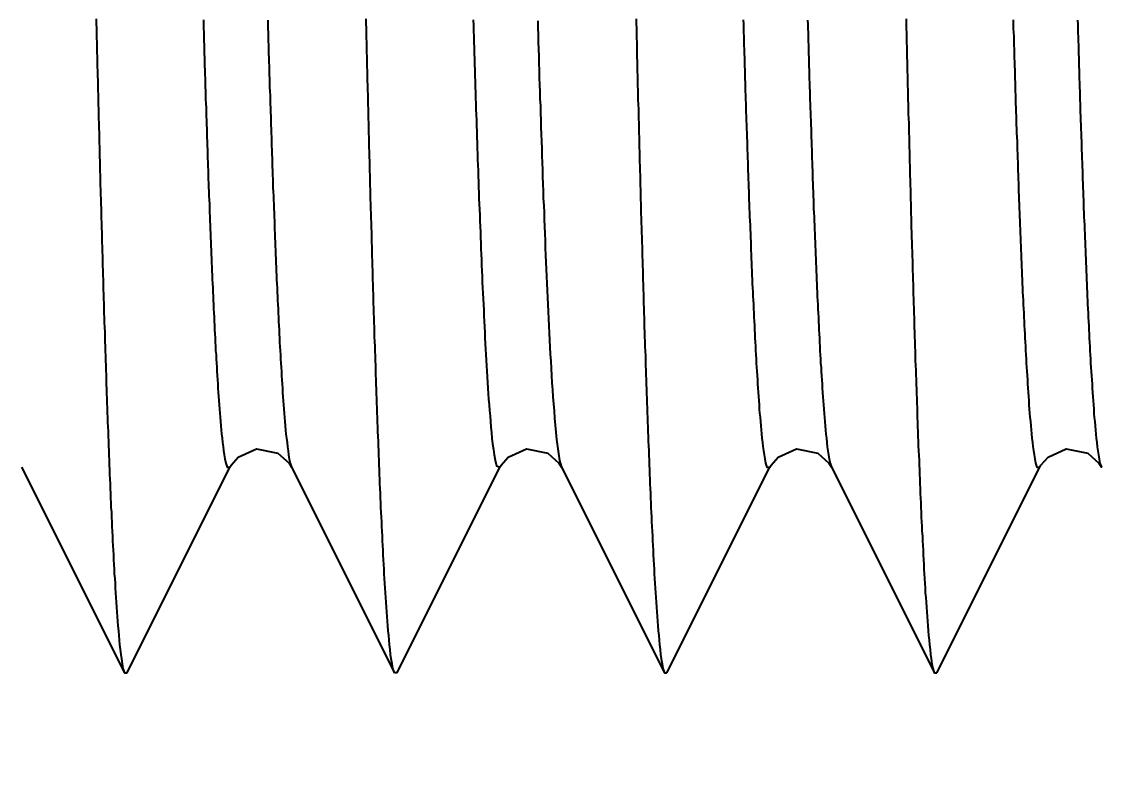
# Model space of a CAD drawing. Header units: millimetres. Extents: x 0 to 5600, y -67 to 2530.
# Drawn here: x 4039.32 to 4045.48, y 913.26 to 917.5 of the extents above; entities that cross this region are included whole.
import ezdxf

# ---------------------------------------------------------------- set-up
doc = ezdxf.new("R2010")
doc.units = ezdxf.units.MM
doc.layers.add('내부선 및 부속', color=4, linetype='Continuous')
doc.layers.add('치수선', color=7, linetype='Continuous')
doc.styles.add('____', font='')
doc.styles.get('____').set_extended_font_data('굴림')
doc.dimstyles.new('MSADIM', dxfattribs={"dimtxt": 33, "dimasz": 17, "dimexe": 10, "dimexo": 7.5, "dimgap": 10, "dimtad": 0, "dimtih": 1, "dimtoh": 1, "dimdec": 0, "dimzin": 1, "dimdsep": 46, "dimtxsty": '____', "dimcen": 11.25, "dimadec": 0, "dimazin": 0, "dimtfac": 1, "dimtdec": 0, "dimtix": 1, "dimtmove": 0, "dimatfit": 3, "dimfxl": 1, "dimtolj": 1, "dimtzin": 1, "dimarcsym": 0})

# ---------------------------------------------------------------- blocks, each defined once
blk = doc.blocks.new('*D9')
at = {"layer": '치수선', "color": 0, "linetype": 'Continuous', "lineweight": -2, "transparency": 16777216}
for p, q in [((3996.7135, 930.2003), (3945.8852, 930.2003)), ((3955.8852, 913.2003), (3955.8852, 820.5165)), ((3955.8852, 682.2003), (3955.8852, 774.884)), ((4073.7135, 665.2003), (3945.8852, 665.2003))]:
    blk.add_line(p, q, dxfattribs=at)
at = {"layer": '치수선', "color": 0, "linetype": 'Continuous', "transparency": 16777216}
for points in [[(3953.0519, 913.2003), (3958.7185, 913.2003), (3955.8852, 930.2003)], [(3953.0519, 682.2003), (3958.7185, 682.2003), (3955.8852, 665.2003)]]:
    blk.add_solid(points, dxfattribs=at)
at = {"layer": '치수선', "color": 0, "linetype": 'Continuous', "transparency": 16777216, "insert": (3955.8852, 797.7003), "char_height": 25, "attachment_point": 5, "style": '____'}
blk.add_mtext('\\A1;265', dxfattribs=at)
blk = doc.blocks.new('*D10')
at = {"layer": '치수선', "color": 0, "linetype": 'Continuous', "lineweight": -2, "transparency": 16777216}
for p, q in [((3996.7135, 930.2003), (3855.1804, 930.2003)), ((3865.1804, 913.2003), (3865.1804, 603.0331)), ((3865.1804, 247.2003), (3865.1804, 557.3674)), ((4163.7135, 230.2003), (3855.1804, 230.2003))]:
    blk.add_line(p, q, dxfattribs=at)
at = {"layer": '치수선', "color": 0, "linetype": 'Continuous', "transparency": 16777216}
for points in [[(3862.3471, 913.2003), (3868.0137, 913.2003), (3865.1804, 930.2003)], [(3862.3471, 247.2003), (3868.0137, 247.2003), (3865.1804, 230.2003)]]:
    blk.add_solid(points, dxfattribs=at)
at = {"layer": '치수선', "color": 0, "linetype": 'Continuous', "transparency": 16777216, "insert": (3865.1804, 580.2003), "char_height": 25, "attachment_point": 5, "style": '____'}
blk.add_mtext('\\A1;700', dxfattribs=at)

msp = doc.modelspace()

# ---------------------------------------------------------------- linework, layer by layer
at = {"layer": '내부선 및 부속', "linetype": 'Continuous'}
for p, q in [((4039.3229, 914.9559), (4039.9097, 913.7828)), ((4039.9243, 913.7828), (4040.5112, 914.9559)), ((4040.8627, 914.9559), (4041.4495, 913.7828)), ((4041.4642, 913.7828), (4042.051, 914.9559)), ((4042.4025, 914.9559), (4042.9894, 913.7828)), ((4043.004, 913.7828), (4043.5908, 914.9559)), ((4043.9423, 914.9559), (4044.5292, 913.7828)), ((4044.5438, 913.7828), (4045.1306, 914.9559)), ((4039.9097, 913.7828), (4039.9243, 913.7828)), ((4041.4642, 913.7828), (4041.4495, 913.7828)), ((4042.9894, 913.7828), (4043.004, 913.7828)), ((4044.5292, 913.7828), (4044.5438, 913.7828))]:
    msp.add_line(p, q, dxfattribs=at)
at = {"layer": '내부선 및 부속', "linetype": 'Continuous', "flags": 128}
for points in [[(4039.7488, 917.5115), (4039.7488, 917.4845), (4039.7498, 917.4575), (4039.7508, 917.4305), (4039.7508, 917.4035), (4039.7518, 917.3765), (4039.7528, 917.3495), (4039.7528, 917.3215), (4039.7538, 917.2945), (4039.7538, 917.2675), (4039.7548, 917.2405), (4039.7558, 917.2135), (4039.7558, 917.1865), (4039.7568, 917.1595), (4039.7578, 917.1325), (4039.7578, 917.1055), (4039.7588, 917.0785), (4039.7598, 917.0515), (4039.7598, 917.0245), (4039.7608, 916.9975), (4039.7618, 916.9705), (4039.7618, 916.9435), (4039.7628, 916.9165), (4039.7638, 916.8895), (4039.7648, 916.8625), (4039.7648, 916.8355), (4039.7658, 916.8075), (4039.7668, 916.7805), (4039.7668, 916.7535), (4039.7678, 916.7265), (4039.7688, 916.6995), (4039.7688, 916.6725), (4039.7688, 916.6725), (4039.7698, 916.6455), (4039.7708, 916.6185), (4039.7718, 916.5915), (4039.7718, 916.5645), (4039.7728, 916.5375), (4039.7738, 916.5105), (4039.7748, 916.4835), (4039.7748, 916.4565), (4039.7758, 916.4295), (4039.7768, 916.4025), (4039.7768, 916.3755), (4039.7778, 916.3485), (4039.7788, 916.3215), (4039.7798, 916.2945), (4039.7798, 916.2665), (4039.7808, 916.2395), (4039.7818, 916.2125), (4039.7828, 916.1855), (4039.7838, 916.1585), (4039.7838, 916.1315), (4039.7848, 916.1045), (4039.7858, 916.0775), (4039.7868, 916.0505), (4039.7878, 916.0235), (4039.7878, 915.9965), (4039.7888, 915.9695), (4039.7898, 915.9425), (4039.7908, 915.9155), (4039.7918, 915.8885), (4039.7918, 915.8615), (4039.7928, 915.8345), (4039.7938, 915.8075), (4039.7948, 915.7805), (4039.7958, 915.7535), (4039.7968, 915.7265), (4039.7968, 915.6995), (4039.7978, 915.6715), (4039.7988, 915.6445), (4039.7998, 915.6175), (4039.8008, 915.5905), (4039.8018, 915.5635), (4039.8028, 915.5365), (4039.8038, 915.5095), (4039.8048, 915.4825), (4039.8048, 915.4555), (4039.8058, 915.4285), (4039.8068, 915.4015), (4039.8078, 915.3745), (4039.8088, 915.3475), (4039.8098, 915.3205), (4039.8108, 915.2935), (4039.8118, 915.2665), (4039.8128, 915.2395), (4039.8138, 915.2125), (4039.8148, 915.1855), (4039.8158, 915.1585), (4039.8168, 915.1315), (4039.8178, 915.1045), (4039.8188, 915.0775), (4039.8198, 915.0495), (4039.8208, 915.0225), (4039.8218, 914.9955), (4039.8228, 914.9685), (4039.8238, 914.9415), (4039.8248, 914.9145), (4039.8268, 914.8875), (4039.8278, 914.8605), (4039.8288, 914.8335), (4039.8298, 914.8065), (4039.8308, 914.7795), (4039.8318, 914.7525), (4039.8328, 914.7255), (4039.8348, 914.6985), (4039.8358, 914.6715), (4039.8368, 914.6445), (4039.8378, 914.6175), (4039.8398, 914.5905), (4039.8408, 914.5635), (4039.8418, 914.5365), (4039.8438, 914.5095), (4039.8448, 914.4825), (4039.8468, 914.4555), (4039.8478, 914.4285), (4039.8488, 914.4015), (4039.8508, 914.3745), (4039.8518, 914.3475), (4039.8538, 914.3205), (4039.8558, 914.2935), (4039.8568, 914.2665), (4039.8588, 914.2395), (4039.8608, 914.2125), (4039.8618, 914.1855), (4039.8638, 914.1585), (4039.8658, 914.1315), (4039.8678, 914.1045), (4039.8698, 914.0775), (4039.8718, 914.0505), (4039.8748, 914.0235), (4039.8768, 913.9965), (4039.8788, 913.9695), (4039.8788, 913.9695), (4039.8818, 913.9425), (4039.8848, 913.9155), (4039.8888, 913.8885), (4039.8918, 913.8625), (4039.8958, 913.8355), (4039.9008, 913.8085), (4039.9098, 913.7825), (4039.9098, 913.7825)], [(4040.3598, 917.5055), (4040.3598, 917.4815), (4040.3608, 917.4575), (4040.3618, 917.4335), (4040.3618, 917.4105), (4040.3628, 917.3865), (4040.3638, 917.3625), (4040.3638, 917.3385), (4040.3648, 917.3145), (4040.3658, 917.2905), (4040.3668, 917.2665), (4040.3668, 917.2435), (4040.3678, 917.2195), (4040.3688, 917.1955), (4040.3698, 917.1715), (4040.3698, 917.1475), (4040.3708, 917.1235), (4040.3718, 917.0995), (4040.3728, 917.0765), (4040.3728, 917.0525), (4040.3738, 917.0285), (4040.3748, 917.0045), (4040.3758, 916.9805), (4040.3758, 916.9565), (4040.3768, 916.9325), (4040.3778, 916.9095), (4040.3788, 916.8855), (4040.3788, 916.8615), (4040.3798, 916.8375), (4040.3808, 916.8135), (4040.3808, 916.8135), (4040.3818, 916.7895), (4040.3828, 916.7655), (4040.3828, 916.7425), (4040.3838, 916.7185), (4040.3848, 916.6945), (4040.3858, 916.6705), (4040.3868, 916.6465), (4040.3878, 916.6225), (4040.3878, 916.5985), (4040.3888, 916.5755), (4040.3898, 916.5515), (4040.3908, 916.5275), (4040.3918, 916.5035), (4040.3928, 916.4795), (4040.3938, 916.4555), (4040.3948, 916.4325), (4040.3948, 916.4085), (4040.3958, 916.3845), (4040.3968, 916.3605), (4040.3978, 916.3365), (4040.3988, 916.3125), (4040.3998, 916.2885), (4040.4008, 916.2655), (4040.4018, 916.2415), (4040.4028, 916.2175), (4040.4038, 916.1935), (4040.4048, 916.1695), (4040.4058, 916.1455), (4040.4068, 916.1215), (4040.4078, 916.0985), (4040.4088, 916.0745), (4040.4098, 916.0505), (4040.4108, 916.0265), (4040.4118, 916.0025), (4040.4128, 915.9785), (4040.4138, 915.9555), (4040.4148, 915.9315), (4040.4158, 915.9075), (4040.4168, 915.8835), (4040.4178, 915.8595), (4040.4198, 915.8355), (4040.4208, 915.8115), (4040.4218, 915.7885), (4040.4228, 915.7645), (4040.4238, 915.7405), (4040.4248, 915.7165), (4040.4268, 915.6925), (4040.4278, 915.6685), (4040.4288, 915.6455), (4040.4298, 915.6215), (4040.4318, 915.5975), (4040.4328, 915.5735), (4040.4338, 915.5495), (4040.4358, 915.5255), (4040.4368, 915.5025), (4040.4388, 915.4785), (4040.4398, 915.4545), (4040.4418, 915.4305), (4040.4428, 915.4065), (4040.4448, 915.3835), (4040.4458, 915.3595), (4040.4478, 915.3355), (4040.4498, 915.3115), (4040.4518, 915.2875), (4040.4538, 915.2645), (4040.4548, 915.2405), (4040.4568, 915.2165), (4040.4598, 915.1925), (4040.4618, 915.1685), (4040.4638, 915.1455), (4040.4668, 915.1215), (4040.4688, 915.0975), (4040.4718, 915.0735), (4040.4748, 915.0505), (4040.4788, 915.0265), (4040.4828, 915.0035), (4040.4878, 914.9795), (4040.4948, 914.9565), (4040.5108, 914.9555), (4040.5108, 914.9555)], [(4040.7268, 917.5045), (4040.7278, 917.4805), (4040.7278, 917.4565), (4040.7288, 917.4325), (4040.7298, 917.4085), (4040.7298, 917.3845), (4040.7308, 917.3615), (4040.7318, 917.3375), (4040.7318, 917.3135), (4040.7328, 917.2895), (4040.7338, 917.2655), (4040.7348, 917.2415), (4040.7348, 917.2175), (4040.7358, 917.1945), (4040.7368, 917.1705), (4040.7378, 917.1465), (4040.7378, 917.1225), (4040.7388, 917.0985), (4040.7398, 917.0745), (4040.7408, 917.0505), (4040.7408, 917.0275), (4040.7418, 917.0035), (4040.7428, 916.9795), (4040.7438, 916.9555), (4040.7438, 916.9315), (4040.7448, 916.9075), (4040.7458, 916.8835), (4040.7468, 916.8605), (4040.7478, 916.8365), (4040.7478, 916.8365), (4040.7478, 916.8125), (4040.7488, 916.7885), (4040.7498, 916.7645), (4040.7508, 916.7405), (4040.7518, 916.7165), (4040.7518, 916.6935), (4040.7528, 916.6695), (4040.7538, 916.6455), (4040.7548, 916.6215), (4040.7558, 916.5975), (4040.7568, 916.5735), (4040.7568, 916.5495), (4040.7578, 916.5265), (4040.7588, 916.5025), (4040.7598, 916.4785), (4040.7608, 916.4545), (4040.7618, 916.4305), (4040.7628, 916.4065), (4040.7638, 916.3835), (4040.7648, 916.3595), (4040.7648, 916.3355), (4040.7658, 916.3115), (4040.7668, 916.2875), (4040.7678, 916.2635), (4040.7688, 916.2395), (4040.7698, 916.2165), (4040.7708, 916.1925), (4040.7718, 916.1685), (4040.7728, 916.1445), (4040.7738, 916.1205), (4040.7748, 916.0965), (4040.7758, 916.0725), (4040.7768, 916.0495), (4040.7778, 916.0255), (4040.7788, 916.0015), (4040.7798, 915.9775), (4040.7808, 915.9535), (4040.7818, 915.9295), (4040.7828, 915.9065), (4040.7848, 915.8825), (4040.7858, 915.8585), (4040.7868, 915.8345), (4040.7878, 915.8105), (4040.7888, 915.7865), (4040.7898, 915.7635), (4040.7918, 915.7395), (4040.7928, 915.7155), (4040.7938, 915.6915), (4040.7948, 915.6675), (4040.7958, 915.6435), (4040.7978, 915.6195), (4040.7988, 915.5965), (4040.7998, 915.5725), (4040.8018, 915.5485), (4040.8028, 915.5245), (4040.8048, 915.5005), (4040.8058, 915.4775), (4040.8078, 915.4535), (4040.8088, 915.4295), (4040.8108, 915.4055), (4040.8118, 915.3815), (4040.8138, 915.3575), (4040.8158, 915.3345), (4040.8168, 915.3105), (4040.8188, 915.2865), (4040.8208, 915.2625), (4040.8228, 915.2385), (4040.8248, 915.2155), (4040.8268, 915.1915), (4040.8288, 915.1675), (4040.8308, 915.1435), (4040.8338, 915.1205), (4040.8368, 915.0965), (4040.8388, 915.0725), (4040.8428, 915.0495), (4040.8458, 915.0255), (4040.8498, 915.0015), (4040.8548, 914.9785), (4040.8628, 914.9555), (4040.8628, 914.9555)], [(4041.4498, 913.7825), (4041.4408, 913.8085), (4041.4358, 913.8355), (4041.4318, 913.8625), (4041.4278, 913.8885), (4041.4248, 913.9155), (4041.4218, 913.9425), (4041.4188, 913.9695), (4041.4168, 913.9965), (4041.4138, 914.0235), (4041.4118, 914.0505), (4041.4098, 914.0775), (4041.4078, 914.1045), (4041.4058, 914.1315), (4041.4038, 914.1585), (4041.4018, 914.1855), (4041.3998, 914.2125), (4041.3988, 914.2395), (4041.3968, 914.2665), (4041.3948, 914.2935), (4041.3938, 914.3205), (4041.3918, 914.3475), (4041.3908, 914.3745), (4041.3888, 914.4015), (4041.3878, 914.4285), (4041.3858, 914.4555), (4041.3848, 914.4825), (4041.3838, 914.5095), (4041.3818, 914.5365), (4041.3808, 914.5635), (4041.3798, 914.5905), (4041.3778, 914.6175), (4041.3768, 914.6445), (4041.3758, 914.6715), (4041.3748, 914.6985), (4041.3728, 914.7255), (4041.3718, 914.7525), (4041.3708, 914.7795), (4041.3698, 914.8065), (4041.3688, 914.8335), (4041.3668, 914.8605), (4041.3658, 914.8875), (4041.3648, 914.9145), (4041.3638, 914.9415), (4041.3628, 914.9685), (4041.3618, 914.9955), (4041.3608, 915.0225), (4041.3598, 915.0495), (4041.3588, 915.0775), (4041.3578, 915.1045), (4041.3568, 915.1315), (4041.3558, 915.1585), (4041.3548, 915.1855), (4041.3538, 915.2125), (4041.3528, 915.2395), (4041.3518, 915.2665), (4041.3508, 915.2935), (4041.3498, 915.3205), (4041.3488, 915.3475), (4041.3478, 915.3745), (4041.3468, 915.4015), (4041.3458, 915.4285), (4041.3448, 915.4555), (4041.3438, 915.4825), (4041.3428, 915.5095), (4041.3428, 915.5365), (4041.3418, 915.5635), (4041.3408, 915.5905), (4041.3398, 915.6175), (4041.3388, 915.6445), (4041.3378, 915.6715), (4041.3368, 915.6995), (4041.3358, 915.7265), (4041.3358, 915.7535), (4041.3348, 915.7805), (4041.3338, 915.8075), (4041.3328, 915.8345), (4041.3318, 915.8615), (4041.3308, 915.8885), (4041.3308, 915.9155), (4041.3298, 915.9425), (4041.3288, 915.9695), (4041.3278, 915.9965), (4041.3268, 916.0235), (4041.3268, 916.0505), (4041.3258, 916.0775), (4041.3248, 916.1045), (4041.3238, 916.1315), (4041.3228, 916.1585), (4041.3228, 916.1855), (4041.3218, 916.2125), (4041.3208, 916.2395), (4041.3198, 916.2665), (4041.3198, 916.2945), (4041.3188, 916.3215), (4041.3178, 916.3485), (4041.3168, 916.3755), (4041.3168, 916.4025), (4041.3158, 916.4295), (4041.3148, 916.4565), (4041.3138, 916.4835), (4041.3138, 916.4835), (4041.3138, 916.5105), (4041.3128, 916.5375), (4041.3118, 916.5645), (4041.3108, 916.5915), (4041.3108, 916.6185), (4041.3098, 916.6455), (4041.3088, 916.6725), (4041.3088, 916.6995), (4041.3078, 916.7265), (4041.3068, 916.7535), (4041.3058, 916.7805), (4041.3058, 916.8075), (4041.3048, 916.8355), (4041.3038, 916.8625), (4041.3038, 916.8895), (4041.3028, 916.9165), (4041.3018, 916.9435), (4041.3018, 916.9705), (4041.3008, 916.9975), (4041.2998, 917.0245), (4041.2998, 917.0515), (4041.2988, 917.0785), (4041.2978, 917.1055), (4041.2978, 917.1325), (4041.2968, 917.1595), (4041.2958, 917.1865), (4041.2958, 917.2135), (4041.2948, 917.2405), (4041.2938, 917.2675), (4041.2938, 917.2945), (4041.2928, 917.3215), (4041.2918, 917.3495), (4041.2918, 917.3765), (4041.2908, 917.4035), (4041.2898, 917.4305), (4041.2898, 917.4575), (4041.2888, 917.4845), (4041.2878, 917.5115)], [(4041.8988, 917.5055), (4041.8998, 917.4735), (4041.9008, 917.4425), (4041.9018, 917.4105), (4041.9028, 917.3785), (4041.9038, 917.3465), (4041.9048, 917.3145), (4041.9058, 917.2825), (4041.9068, 917.2515), (4041.9078, 917.2195), (4041.9088, 917.1875), (4041.9098, 917.1555), (4041.9108, 917.1235), (4041.9118, 917.0925), (4041.9128, 917.0605), (4041.9138, 917.0285), (4041.9148, 916.9965), (4041.9158, 916.9645), (4041.9168, 916.9335), (4041.9178, 916.9015), (4041.9188, 916.8695), (4041.9198, 916.8375), (4041.9208, 916.8055), (4041.9218, 916.7735), (4041.9228, 916.7425), (4041.9238, 916.7105), (4041.9248, 916.6785), (4041.9268, 916.6465), (4041.9278, 916.6145), (4041.9288, 916.5835), (4041.9298, 916.5515), (4041.9308, 916.5195), (4041.9318, 916.4875), (4041.9328, 916.4555), (4041.9348, 916.4245), (4041.9358, 916.3925), (4041.9368, 916.3605), (4041.9378, 916.3285), (4041.9398, 916.2965), (4041.9408, 916.2655), (4041.9418, 916.2335), (4041.9428, 916.2015), (4041.9448, 916.1695), (4041.9458, 916.1375), (4041.9468, 916.1065), (4041.9488, 916.0745), (4041.9498, 916.0425), (4041.9508, 916.0105), (4041.9528, 915.9785), (4041.9538, 915.9475), (4041.9558, 915.9155), (4041.9568, 915.8835), (4041.9588, 915.8515), (4041.9598, 915.8195), (4041.9618, 915.7885), (4041.9628, 915.7565), (4041.9648, 915.7245), (4041.9658, 915.6925), (4041.9678, 915.6605), (4041.9698, 915.6295), (4041.9718, 915.5975), (4041.9728, 915.5655), (4041.9748, 915.5335), (4041.9768, 915.5025), (4041.9788, 915.4705), (4041.9808, 915.4385), (4041.9828, 915.4065), (4041.9848, 915.3745), (4041.9868, 915.3435), (4041.9898, 915.3115), (4041.9918, 915.2795), (4041.9948, 915.2485), (4041.9968, 915.2165), (4041.9998, 915.1845), (4042.0028, 915.1525), (4042.0058, 915.1215), (4042.0098, 915.0895), (4042.0138, 915.0575), (4042.0178, 915.0265), (4042.0238, 914.9955), (4042.0318, 914.9645), (4042.0508, 914.9555), (4042.0508, 914.9555)], [(4042.2668, 917.5015), (4042.2678, 917.4605), (4042.2688, 917.4205), (4042.2698, 917.3795), (4042.2718, 917.3395), (4042.2728, 917.2985), (4042.2738, 917.2585), (4042.2748, 917.2175), (4042.2758, 917.1775), (4042.2778, 917.1365), (4042.2788, 917.0965), (4042.2798, 917.0555), (4042.2818, 917.0155), (4042.2828, 916.9745), (4042.2838, 916.9345), (4042.2848, 916.8945), (4042.2868, 916.8535), (4042.2878, 916.8135), (4042.2898, 916.7725), (4042.2908, 916.7325), (4042.2918, 916.6915), (4042.2938, 916.6515), (4042.2948, 916.6105), (4042.2968, 916.5705), (4042.2978, 916.5295), (4042.2988, 916.4895), (4042.3008, 916.4485), (4042.3028, 916.4085), (4042.3038, 916.3675), (4042.3058, 916.3275), (4042.3068, 916.2875), (4042.3088, 916.2465), (4042.3098, 916.2065), (4042.3118, 916.1655), (4042.3138, 916.1255), (4042.3148, 916.0845), (4042.3168, 916.0445), (4042.3188, 916.0035), (4042.3208, 915.9635), (4042.3228, 915.9235), (4042.3238, 915.8825), (4042.3258, 915.8425), (4042.3278, 915.8015), (4042.3298, 915.7615), (4042.3318, 915.7205), (4042.3338, 915.6805), (4042.3368, 915.6395), (4042.3388, 915.5995), (4042.3408, 915.5595), (4042.3428, 915.5185), (4042.3458, 915.4785), (4042.3478, 915.4375), (4042.3508, 915.3975), (4042.3538, 915.3575), (4042.3568, 915.3165), (4042.3598, 915.2765), (4042.3628, 915.2355), (4042.3658, 915.1955), (4042.3698, 915.1555), (4042.3738, 915.1145), (4042.3788, 915.0745), (4042.3788, 915.0745), (4042.3848, 915.0345), (4042.3908, 914.9945), (4042.4028, 914.9555), (4042.4028, 914.9555)], [(4042.8278, 917.5115), (4042.8288, 917.4845), (4042.8298, 917.4575), (4042.8298, 917.4305), (4042.8308, 917.4035), (4042.8318, 917.3765), (4042.8318, 917.3495), (4042.8328, 917.3215), (4042.8328, 917.2945), (4042.8338, 917.2675), (4042.8348, 917.2405), (4042.8348, 917.2135), (4042.8358, 917.1865), (4042.8368, 917.1595), (4042.8368, 917.1325), (4042.8378, 917.1055), (4042.8388, 917.0785), (4042.8388, 917.0515), (4042.8398, 917.0245), (4042.8408, 916.9975), (4042.8408, 916.9705), (4042.8418, 916.9435), (4042.8428, 916.9165), (4042.8438, 916.8895), (4042.8438, 916.8625), (4042.8448, 916.8355), (4042.8458, 916.8075), (4042.8458, 916.7805), (4042.8468, 916.7535), (4042.8478, 916.7265), (4042.8478, 916.6995), (4042.8488, 916.6725), (4042.8488, 916.6725), (4042.8498, 916.6455), (4042.8508, 916.6185), (4042.8508, 916.5915), (4042.8518, 916.5645), (4042.8528, 916.5375), (4042.8528, 916.5105), (4042.8538, 916.4835), (4042.8548, 916.4565), (4042.8558, 916.4295), (4042.8558, 916.4025), (4042.8568, 916.3755), (4042.8578, 916.3485), (4042.8588, 916.3215), (4042.8588, 916.2945), (4042.8598, 916.2665), (4042.8608, 916.2395), (4042.8618, 916.2125), (4042.8618, 916.1855), (4042.8628, 916.1585), (4042.8638, 916.1315), (4042.8648, 916.1045), (4042.8658, 916.0775), (4042.8658, 916.0505), (4042.8668, 916.0235), (4042.8678, 915.9965), (4042.8688, 915.9695), (4042.8698, 915.9425), (4042.8698, 915.9155), (4042.8708, 915.8885), (4042.8718, 915.8615), (4042.8728, 915.8345), (4042.8738, 915.8075), (4042.8748, 915.7805), (4042.8748, 915.7535), (4042.8758, 915.7265), (4042.8768, 915.6995), (4042.8778, 915.6715), (4042.8788, 915.6445), (4042.8798, 915.6175), (4042.8808, 915.5905), (4042.8808, 915.5635), (4042.8818, 915.5365), (4042.8828, 915.5095), (4042.8838, 915.4825), (4042.8848, 915.4555), (4042.8858, 915.4285), (4042.8868, 915.4015), (4042.8878, 915.3745), (4042.8888, 915.3475), (4042.8898, 915.3205), (4042.8908, 915.2935), (4042.8918, 915.2665), (4042.8928, 915.2395), (4042.8938, 915.2125), (4042.8948, 915.1855), (4042.8958, 915.1585), (4042.8968, 915.1315), (4042.8978, 915.1045), (4042.8988, 915.0775), (4042.8998, 915.0495), (4042.9008, 915.0225), (4042.9018, 914.9955), (4042.9028, 914.9685), (4042.9038, 914.9415), (4042.9048, 914.9145), (4042.9058, 914.8875), (4042.9068, 914.8605), (4042.9078, 914.8335), (4042.9098, 914.8065), (4042.9108, 914.7795), (4042.9118, 914.7525), (4042.9128, 914.7255), (4042.9138, 914.6985), (4042.9158, 914.6715), (4042.9168, 914.6445), (4042.9178, 914.6175), (4042.9188, 914.5905), (4042.9208, 914.5635), (4042.9218, 914.5365), (4042.9228, 914.5095), (4042.9248, 914.4825), (4042.9258, 914.4555), (4042.9278, 914.4285), (4042.9288, 914.4015), (4042.9308, 914.3745), (4042.9318, 914.3475), (4042.9338, 914.3205), (4042.9348, 914.2935), (4042.9368, 914.2665), (4042.9388, 914.2395), (4042.9398, 914.2125), (4042.9418, 914.1855), (4042.9438, 914.1585), (4042.9458, 914.1315), (4042.9478, 914.1045), (4042.9498, 914.0775), (4042.9518, 914.0505), (4042.9538, 914.0235), (4042.9568, 913.9965), (4042.9588, 913.9695), (4042.9588, 913.9695), (4042.9618, 913.9425), (4042.9648, 913.9155), (4042.9678, 913.8885), (4042.9718, 913.8625), (4042.9758, 913.8355), (4042.9808, 913.8085), (4042.9898, 913.7825), (4042.9898, 913.7825)], [(4043.4388, 917.5055), (4043.4398, 917.4815), (4043.4408, 917.4575), (4043.4408, 917.4335), (4043.4418, 917.4105), (4043.4428, 917.3865), (4043.4428, 917.3625), (4043.4438, 917.3385), (4043.4448, 917.3145), (4043.4458, 917.2905), (4043.4458, 917.2665), (4043.4468, 917.2435), (4043.4478, 917.2195), (4043.4478, 917.1955), (4043.4488, 917.1715), (4043.4498, 917.1475), (4043.4508, 917.1235), (4043.4508, 917.0995), (4043.4518, 917.0765), (4043.4528, 917.0525), (4043.4538, 917.0285), (4043.4538, 917.0045), (4043.4548, 916.9805), (4043.4558, 916.9565), (4043.4568, 916.9325), (4043.4578, 916.9095), (4043.4578, 916.8855), (4043.4588, 916.8615), (4043.4598, 916.8375), (4043.4608, 916.8135), (4043.4608, 916.8135), (4043.4608, 916.7895), (4043.4618, 916.7655), (4043.4628, 916.7425), (4043.4638, 916.7185), (4043.4648, 916.6945), (4043.4658, 916.6705), (4043.4658, 916.6465), (4043.4668, 916.6225), (4043.4678, 916.5985), (4043.4688, 916.5755), (4043.4698, 916.5515), (4043.4708, 916.5275), (4043.4718, 916.5035), (4043.4718, 916.4795), (4043.4728, 916.4555), (4043.4738, 916.4315), (4043.4748, 916.4085), (4043.4758, 916.3845), (4043.4768, 916.3605), (4043.4778, 916.3365), (4043.4788, 916.3125), (4043.4798, 916.2885), (4043.4808, 916.2655), (4043.4818, 916.2415), (4043.4818, 916.2175), (4043.4828, 916.1935), (4043.4838, 916.1695), (4043.4848, 916.1455), (4043.4858, 916.1215), (4043.4868, 916.0985), (4043.4878, 916.0745), (4043.4888, 916.0505), (4043.4898, 916.0265), (4043.4908, 916.0025), (4043.4928, 915.9785), (4043.4938, 915.9555), (4043.4948, 915.9315), (4043.4958, 915.9075), (4043.4968, 915.8835), (4043.4978, 915.8595), (4043.4988, 915.8355), (4043.4998, 915.8115), (4043.5008, 915.7885), (4043.5028, 915.7645), (4043.5038, 915.7405), (4043.5048, 915.7165), (4043.5058, 915.6925), (4043.5078, 915.6685), (4043.5088, 915.6455), (4043.5098, 915.6215), (4043.5108, 915.5975), (4043.5128, 915.5735), (4043.5138, 915.5495), (4043.5148, 915.5255), (4043.5168, 915.5025), (4043.5178, 915.4785), (4043.5198, 915.4545), (4043.5208, 915.4305), (4043.5228, 915.4065), (4043.5248, 915.3835), (4043.5258, 915.3595), (4043.5278, 915.3355), (4043.5298, 915.3115), (4043.5308, 915.2875), (4043.5328, 915.2645), (4043.5348, 915.2405), (4043.5368, 915.2165), (4043.5388, 915.1925), (4043.5408, 915.1685), (4043.5438, 915.1455), (4043.5458, 915.1215), (4043.5488, 915.0975), (4043.5518, 915.0735), (4043.5548, 915.0505), (4043.5578, 915.0265), (4043.5618, 915.0035), (4043.5668, 914.9795), (4043.5738, 914.9565), (4043.5908, 914.9555), (4043.5908, 914.9555)], [(4043.8058, 917.5045), (4043.8068, 917.4805), (4043.8078, 917.4565), (4043.8088, 917.4325), (4043.8088, 917.4085), (4043.8098, 917.3845), (4043.8108, 917.3615), (4043.8108, 917.3375), (4043.8118, 917.3135), (4043.8128, 917.2895), (4043.8138, 917.2655), (4043.8138, 917.2415), (4043.8148, 917.2175), (4043.8158, 917.1945), (4043.8158, 917.1705), (4043.8168, 917.1465), (4043.8178, 917.1225), (4043.8188, 917.0985), (4043.8188, 917.0745), (4043.8198, 917.0505), (4043.8208, 917.0275), (4043.8218, 917.0035), (4043.8228, 916.9795), (4043.8228, 916.9555), (4043.8238, 916.9315), (4043.8248, 916.9075), (4043.8258, 916.8835), (4043.8258, 916.8605), (4043.8268, 916.8365), (4043.8268, 916.8365), (4043.8278, 916.8125), (4043.8288, 916.7885), (4043.8298, 916.7645), (4043.8298, 916.7405), (4043.8308, 916.7165), (4043.8318, 916.6935), (4043.8328, 916.6695), (4043.8338, 916.6455), (4043.8348, 916.6215), (4043.8348, 916.5975), (4043.8358, 916.5735), (4043.8368, 916.5495), (4043.8378, 916.5265), (4043.8388, 916.5025), (4043.8398, 916.4785), (4043.8408, 916.4545), (4043.8408, 916.4305), (4043.8418, 916.4065), (4043.8428, 916.3825), (4043.8438, 916.3595), (4043.8448, 916.3355), (4043.8458, 916.3115), (4043.8468, 916.2875), (4043.8478, 916.2635), (4043.8488, 916.2395), (4043.8498, 916.2165), (4043.8508, 916.1925), (4043.8518, 916.1685), (4043.8528, 916.1445), (4043.8538, 916.1205), (4043.8548, 916.0965), (4043.8558, 916.0725), (4043.8568, 916.0495), (4043.8578, 916.0255), (4043.8588, 916.0015), (4043.8598, 915.9775), (4043.8608, 915.9535), (4043.8618, 915.9295), (4043.8628, 915.9065), (4043.8638, 915.8825), (4043.8648, 915.8585), (4043.8658, 915.8345), (4043.8678, 915.8105), (4043.8688, 915.7865), (4043.8698, 915.7625), (4043.8708, 915.7395), (4043.8718, 915.7155), (4043.8738, 915.6915), (4043.8748, 915.6675), (4043.8758, 915.6435), (4043.8768, 915.6195), (4043.8788, 915.5965), (4043.8798, 915.5725), (4043.8808, 915.5485), (4043.8828, 915.5245), (4043.8838, 915.5005), (4043.8858, 915.4765), (4043.8868, 915.4535), (4043.8888, 915.4295), (4043.8898, 915.4055), (4043.8918, 915.3815), (4043.8928, 915.3575), (4043.8948, 915.3345), (4043.8968, 915.3105), (4043.8988, 915.2865), (4043.9008, 915.2625), (4043.9028, 915.2385), (4043.9048, 915.2155), (4043.9068, 915.1915), (4043.9088, 915.1675), (4043.9108, 915.1435), (4043.9138, 915.1205), (4043.9158, 915.0965), (4043.9188, 915.0725), (4043.9218, 915.0495), (4043.9258, 915.0255), (4043.9298, 915.0015), (4043.9348, 914.9785), (4043.9428, 914.9555), (4043.9428, 914.9555)], [(4044.3678, 917.5115), (4044.3688, 917.4845), (4044.3688, 917.4575), (4044.3698, 917.4305), (4044.3708, 917.4035), (4044.3708, 917.3765), (4044.3718, 917.3495), (4044.3728, 917.3215), (4044.3728, 917.2945), (4044.3738, 917.2675), (4044.3748, 917.2405), (4044.3748, 917.2135), (4044.3758, 917.1865), (4044.3768, 917.1595), (4044.3768, 917.1325), (4044.3778, 917.1055), (4044.3788, 917.0785), (4044.3788, 917.0515), (4044.3798, 917.0245), (4044.3808, 916.9975), (4044.3808, 916.9705), (4044.3818, 916.9435), (4044.3828, 916.9165), (4044.3828, 916.8895), (4044.3838, 916.8625), (4044.3848, 916.8355), (4044.3848, 916.8075), (4044.3858, 916.7805), (4044.3868, 916.7535), (4044.3878, 916.7265), (4044.3878, 916.6995), (4044.3888, 916.6725), (4044.3888, 916.6725), (4044.3898, 916.6455), (4044.3898, 916.6185), (4044.3908, 916.5915), (4044.3918, 916.5645), (4044.3928, 916.5375), (4044.3928, 916.5105), (4044.3938, 916.4835), (4044.3948, 916.4565), (4044.3948, 916.4295), (4044.3958, 916.4025), (4044.3968, 916.3755), (4044.3978, 916.3485), (4044.3978, 916.3215), (4044.3988, 916.2945), (4044.3998, 916.2665), (4044.4008, 916.2395), (4044.4008, 916.2125), (4044.4018, 916.1855), (4044.4028, 916.1585), (4044.4038, 916.1315), (4044.4048, 916.1045), (4044.4048, 916.0775), (4044.4058, 916.0505), (4044.4068, 916.0235), (4044.4078, 915.9965), (4044.4088, 915.9695), (4044.4088, 915.9425), (4044.4098, 915.9155), (4044.4108, 915.8885), (4044.4118, 915.8615), (4044.4128, 915.8345), (4044.4138, 915.8075), (4044.4138, 915.7805), (4044.4148, 915.7535), (4044.4158, 915.7265), (4044.4168, 915.6995), (4044.4178, 915.6715), (4044.4188, 915.6445), (4044.4198, 915.6175), (4044.4198, 915.5905), (4044.4208, 915.5635), (4044.4218, 915.5365), (4044.4228, 915.5095), (4044.4238, 915.4825), (4044.4248, 915.4555), (4044.4258, 915.4285), (4044.4268, 915.4015), (4044.4278, 915.3745), (4044.4288, 915.3475), (4044.4298, 915.3205), (4044.4308, 915.2935), (4044.4318, 915.2665), (4044.4318, 915.2395), (4044.4328, 915.2125), (4044.4338, 915.1855), (4044.4348, 915.1585), (4044.4358, 915.1315), (4044.4368, 915.1045), (4044.4378, 915.0775), (4044.4398, 915.0495), (4044.4408, 915.0225), (4044.4418, 914.9955), (4044.4428, 914.9685), (4044.4438, 914.9415), (4044.4448, 914.9145), (4044.4458, 914.8875), (4044.4468, 914.8605), (4044.4478, 914.8335), (4044.4488, 914.8065), (4044.4508, 914.7795), (4044.4518, 914.7525), (4044.4528, 914.7255), (4044.4538, 914.6985), (4044.4548, 914.6715), (4044.4568, 914.6445), (4044.4578, 914.6175), (4044.4588, 914.5905), (4044.4608, 914.5635), (4044.4618, 914.5365), (4044.4628, 914.5095), (4044.4648, 914.4825), (4044.4658, 914.4555), (4044.4668, 914.4285), (4044.4688, 914.4015), (4044.4698, 914.3745), (4044.4718, 914.3475), (4044.4728, 914.3205), (4044.4748, 914.2935), (4044.4768, 914.2665), (4044.4778, 914.2395), (4044.4798, 914.2125), (4044.4818, 914.1855), (4044.4838, 914.1585), (4044.4858, 914.1315), (4044.4878, 914.1045), (4044.4898, 914.0775), (4044.4918, 914.0505), (4044.4938, 914.0235), (4044.4958, 913.9965), (4044.4988, 913.9695), (4044.4988, 913.9695), (4044.5018, 913.9425), (4044.5048, 913.9155), (4044.5078, 913.8885), (4044.5118, 913.8625), (4044.5158, 913.8355), (4044.5208, 913.8085), (4044.5288, 913.7825), (4044.5288, 913.7825)], [(4044.9788, 917.5055), (4044.9798, 917.4815), (4044.9798, 917.4575), (4044.9808, 917.4335), (4044.9818, 917.4105), (4044.9828, 917.3865), (4044.9828, 917.3625), (4044.9838, 917.3385), (4044.9848, 917.3145), (4044.9848, 917.2905), (4044.9858, 917.2665), (4044.9868, 917.2435), (4044.9878, 917.2195), (4044.9878, 917.1955), (4044.9888, 917.1715), (4044.9898, 917.1475), (4044.9898, 917.1235), (4044.9908, 917.0995), (4044.9918, 917.0765), (4044.9928, 917.0525), (4044.9928, 917.0285), (4044.9938, 917.0045), (4044.9948, 916.9805), (4044.9958, 916.9565), (4044.9968, 916.9325), (4044.9968, 916.9095), (4044.9978, 916.8855), (4044.9988, 916.8615), (4044.9998, 916.8375), (4045.0008, 916.8135), (4045.0008, 916.8135), (4045.0008, 916.7895), (4045.0018, 916.7655), (4045.0028, 916.7425), (4045.0038, 916.7185), (4045.0048, 916.6945), (4045.0048, 916.6705), (4045.0058, 916.6465), (4045.0068, 916.6225), (4045.0078, 916.5985), (4045.0088, 916.5755), (4045.0098, 916.5515), (4045.0098, 916.5275), (4045.0108, 916.5035), (4045.0118, 916.4795), (4045.0128, 916.4555), (4045.0138, 916.4315), (4045.0148, 916.4085), (4045.0158, 916.3845), (4045.0168, 916.3605), (4045.0178, 916.3365), (4045.0188, 916.3125), (4045.0188, 916.2885), (4045.0198, 916.2655), (4045.0208, 916.2415), (4045.0218, 916.2175), (4045.0228, 916.1935), (4045.0238, 916.1695), (4045.0248, 916.1455), (4045.0258, 916.1215), (4045.0268, 916.0985), (4045.0278, 916.0745), (4045.0288, 916.0505), (4045.0298, 916.0265), (4045.0308, 916.0025), (4045.0318, 915.9785), (4045.0328, 915.9555), (4045.0348, 915.9315), (4045.0358, 915.9075), (4045.0368, 915.8835), (4045.0378, 915.8595), (4045.0388, 915.8355), (4045.0398, 915.8115), (4045.0408, 915.7885), (4045.0418, 915.7645), (4045.0438, 915.7405), (4045.0448, 915.7165), (4045.0458, 915.6925), (4045.0468, 915.6685), (4045.0488, 915.6455), (4045.0498, 915.6215), (4045.0508, 915.5975), (4045.0528, 915.5735), (4045.0538, 915.5495), (4045.0548, 915.5255), (4045.0568, 915.5025), (4045.0578, 915.4785), (4045.0598, 915.4545), (4045.0608, 915.4305), (4045.0628, 915.4065), (4045.0638, 915.3835), (4045.0658, 915.3595), (4045.0678, 915.3355), (4045.0688, 915.3115), (4045.0708, 915.2875), (4045.0728, 915.2645), (4045.0748, 915.2405), (4045.0768, 915.2165), (4045.0788, 915.1925), (4045.0808, 915.1685), (4045.0838, 915.1455), (4045.0858, 915.1215), (4045.0888, 915.0975), (4045.0908, 915.0735), (4045.0948, 915.0505), (4045.0978, 915.0265), (4045.1018, 915.0035), (4045.1068, 914.9795), (4045.1138, 914.9565), (4045.1308, 914.9555), (4045.1308, 914.9555)], [(4045.3458, 917.5045), (4045.3468, 917.4805), (4045.3478, 917.4565), (4045.3478, 917.4325), (4045.3488, 917.4085), (4045.3498, 917.3845), (4045.3508, 917.3615), (4045.3508, 917.3375), (4045.3518, 917.3135), (4045.3528, 917.2895), (4045.3528, 917.2655), (4045.3538, 917.2415), (4045.3548, 917.2175), (4045.3558, 917.1945), (4045.3558, 917.1705), (4045.3568, 917.1465), (4045.3578, 917.1225), (4045.3588, 917.0985), (4045.3588, 917.0745), (4045.3598, 917.0505), (4045.3608, 917.0275), (4045.3618, 917.0035), (4045.3618, 916.9795), (4045.3628, 916.9555), (4045.3638, 916.9315), (4045.3648, 916.9075), (4045.3648, 916.8835), (4045.3658, 916.8605), (4045.3668, 916.8365), (4045.3668, 916.8365), (4045.3678, 916.8125), (4045.3688, 916.7885), (4045.3688, 916.7645), (4045.3698, 916.7405), (4045.3708, 916.7165), (4045.3718, 916.6935), (4045.3728, 916.6695), (4045.3738, 916.6455), (4045.3738, 916.6215), (4045.3748, 916.5975), (4045.3758, 916.5735), (4045.3768, 916.5495), (4045.3778, 916.5265), (4045.3788, 916.5025), (4045.3798, 916.4785), (4045.3798, 916.4545), (4045.3808, 916.4305), (4045.3818, 916.4065), (4045.3828, 916.3825), (4045.3838, 916.3595), (4045.3848, 916.3355), (4045.3858, 916.3115), (4045.3868, 916.2875), (4045.3878, 916.2635), (4045.3888, 916.2395), (4045.3898, 916.2165), (4045.3908, 916.1925), (4045.3918, 916.1685), (4045.3928, 916.1445), (4045.3938, 916.1205), (4045.3948, 916.0965), (4045.3958, 916.0725), (4045.3968, 916.0495), (4045.3978, 916.0255), (4045.3988, 916.0015), (4045.3998, 915.9775), (4045.4008, 915.9535), (4045.4018, 915.9295), (4045.4028, 915.9065), (4045.4038, 915.8825), (4045.4048, 915.8585), (4045.4058, 915.8345), (4045.4068, 915.8105), (4045.4088, 915.7865), (4045.4098, 915.7625), (4045.4108, 915.7395), (4045.4118, 915.7155), (4045.4128, 915.6915), (4045.4148, 915.6675), (4045.4158, 915.6435), (4045.4168, 915.6195), (4045.4188, 915.5965), (4045.4198, 915.5725), (4045.4208, 915.5485), (4045.4228, 915.5245), (4045.4238, 915.5005), (4045.4258, 915.4765), (4045.4268, 915.4535), (4045.4288, 915.4295), (4045.4298, 915.4055), (4045.4318, 915.3815), (4045.4328, 915.3575), (4045.4348, 915.3345), (4045.4368, 915.3105), (4045.4388, 915.2865), (4045.4398, 915.2625), (4045.4418, 915.2385), (4045.4438, 915.2155), (4045.4458, 915.1915), (4045.4488, 915.1675), (4045.4508, 915.1435), (4045.4528, 915.1205), (4045.4558, 915.0965), (4045.4588, 915.0725), (4045.4618, 915.0495), (4045.4658, 915.0255), (4045.4698, 915.0015), (4045.4738, 914.9785), (4045.4818, 914.9555), (4045.4818, 914.9555)], [(4040.5111, 914.9558), (4040.5179, 914.968), (4040.5584, 915.0139), (4040.6626, 915.0599), (4040.7851, 915.0349), (4040.8482, 914.9794), (4040.8627, 914.9559)], [(4042.0509, 914.9558), (4042.0578, 914.968), (4042.0982, 915.0139), (4042.2024, 915.0599), (4042.3249, 915.0349), (4042.388, 914.9794), (4042.4025, 914.9559)], [(4043.5908, 914.9558), (4043.5976, 914.968), (4043.638, 915.0139), (4043.7423, 915.0599), (4043.8647, 915.0349), (4043.9278, 914.9794), (4043.9423, 914.9559)], [(4045.1306, 914.9558), (4045.1374, 914.968), (4045.1778, 915.0139), (4045.2821, 915.0599), (4045.4045, 915.0349), (4045.4677, 914.9794), (4045.4822, 914.9559)]]:
    msp.add_lwpolyline(points, dxfattribs=at)

# ---------------------------------------------------------------- dimensions: what is measured, and where the dimension line sits
at = {"layer": '치수선', "linetype": 'Continuous'}
for base, p1, p2, picture, middle in [((3865.1804, 230.2003), (4004.2135, 930.2003), (4171.2135, 230.2003), '*D10', (3865.1804, 580.2003)), ((3955.8852, 930.2003), (4081.2135, 665.2003), (4004.2135, 930.2003), '*D9', (3955.8852, 797.7003))]:
    dim = msp.add_linear_dim(base=base, p1=p1, p2=p2, angle=90, dimstyle='MSADIM', override={"dimtxt": 25}, dxfattribs=at)
    dim.commit()
    dim.dimension.update_dxf_attribs({"geometry": picture, "text_midpoint": middle})

doc.saveas('drawing.dxf')
